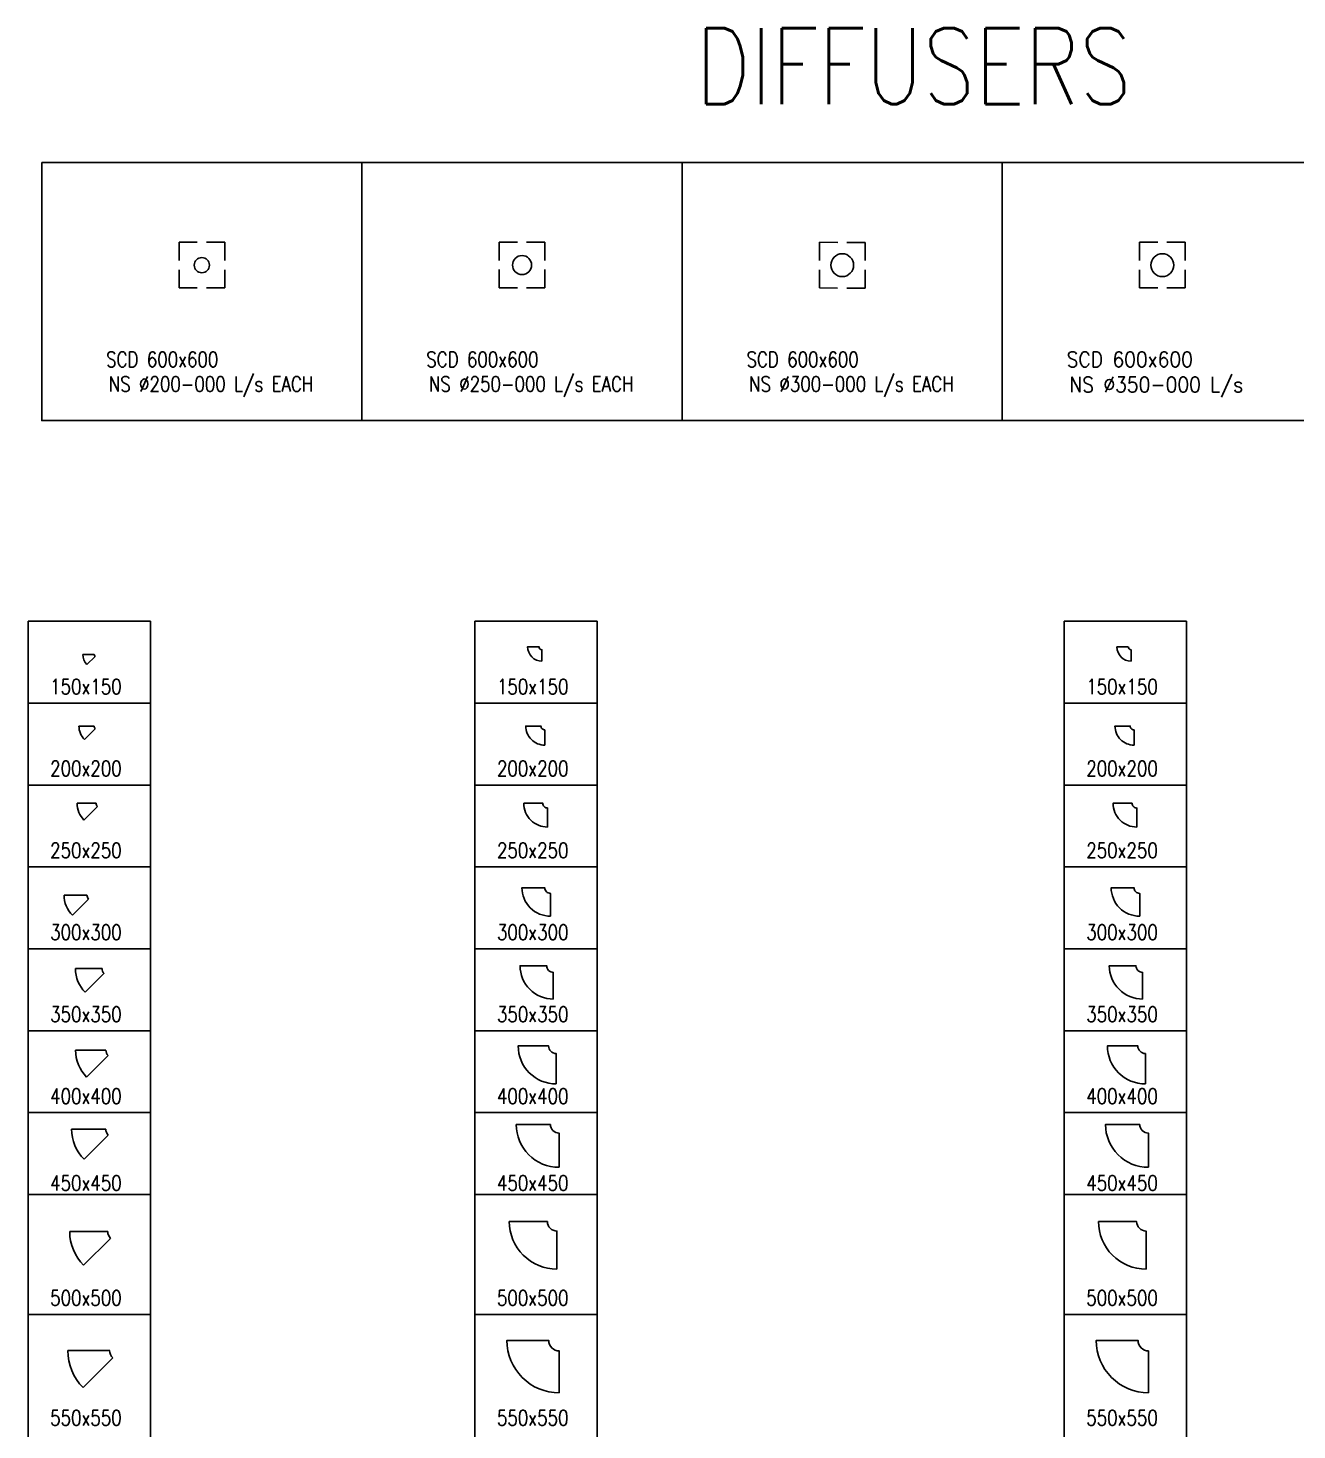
# Model space of a CAD drawing. Header units: inches. Extents: x 2774 to 36891, y -31918 to 3667.
# Drawn here: x 3374 to 20044, y -14755 to 3667 of the extents above; entities that cross this region are included whole.
import ezdxf

# ---------------------------------------------------------------- set-up
doc = ezdxf.new("R2010")
doc.units = ezdxf.units.IN
doc.header["$MEASUREMENT"] = 0
doc.linetypes.add('CONTINUA', pattern=[0])
doc.linetypes.add('HIDDEN', pattern=[9.525, 6.35, -3.175])
for name, color, linetype in [('F-TEXT', 2, 'Continuous'), ('M-ANNO-TEXS', 2, 'Continuous'), ('M-exh duct', 3, 'Continuous'), ('M-HVAC-SPAR', 2, 'Continuous'), ('M-HVAC-SPCD', 2, 'HIDDEN'), ('M-HVAC-SUPP', 4, 'Continuous'), ('M-SYMB-ARRW', 2, 'Continuous')]:
    doc.layers.add(name, color=color, linetype=linetype)
doc.styles.add('QC-SEC', font='romans.shx')
doc.styles.add('ROMANS', font='ROMANS.shx', dxfattribs={"width": 0.8, "height": 0.15})

# ---------------------------------------------------------------- blocks, each defined once
blk = doc.blocks.new('dif')
for p, q in [((-0.5, 0.5), (-0.1, 0.5)), ((-0.5, 0.1), (-0.5, 0.5)), ((0.1, 0.5), (0.5, 0.5)), ((0.5, 0.5), (0.5, 0.1)), ((-0.5, -0.5), (-0.5, -0.1)), ((0.5, -0.1), (0.5, -0.5)), ((-0.1, -0.5), (-0.5, -0.5)), ((0.5, -0.5), (0.1, -0.5))]:
    blk.add_line(p, q)
blk = doc.blocks.new('s_arw')
at = {"layer": 'M-SYMB-ARRW'}
blk.add_lwpolyline([(0, 3, 0, 0.5, 0), (0, 2, 0, 0, 0), (0, 0, 0, 0, 0)], format="xyseb", dxfattribs=at)
blk = doc.blocks.new('A$C26CA1A77')
at = {"layer": 'M-HVAC-SPCD', "linetype": 'CONTINUA'}
blk.add_circle((824, 824), 125, dxfattribs=at)
at = {"layer": 'M-HVAC-SPAR', "linetype": 'CONTINUA', "extrusion": (0, 0, -1), "xscale": 200.0000000000132, "yscale": 200.0000000000132, "zscale": -200}
for p, rotation in [((-424, 1224), 315), ((-1224, 1224), 45), ((-424, 424), 225), ((-1224, 424), 135)]:
    blk.add_blockref('s_arw', p, dxfattribs=dict(at, rotation=rotation))
at = {"layer": 'M-HVAC-SPCD', "linetype": 'CONTINUA', "extrusion": (0, 0, -1), "xscale": 600, "yscale": 600, "zscale": -600, "rotation": 90}
blk.add_blockref('dif', (-824, 824), dxfattribs=at)
blk = doc.blocks.new('A$C03107D1E')
at = {"layer": 'M-HVAC-SPCD', "linetype": 'CONTINUA'}
blk.add_circle((824, 824), 150, dxfattribs=at)
at = {"layer": 'M-HVAC-SPAR', "linetype": 'CONTINUA', "extrusion": (0, 0, -1), "xscale": 200.0000000000132, "yscale": 200.0000000000132, "zscale": -200}
for p, rotation in [((-424, 1224), 315), ((-1224, 1224), 45), ((-424, 424), 225), ((-1224, 424), 135)]:
    blk.add_blockref('s_arw', p, dxfattribs=dict(at, rotation=rotation))
at = {"layer": 'M-HVAC-SPCD', "linetype": 'CONTINUA', "extrusion": (0, 0, -1), "xscale": 600, "yscale": 600, "zscale": -600, "rotation": 90}
blk.add_blockref('dif', (-824, 824), dxfattribs=at)
blk = doc.blocks.new('A$C3B9C25EA')
at = {"layer": 'M-HVAC-SPCD', "linetype": 'CONTINUA'}
blk.add_circle((824, 824), 100, dxfattribs=at)
at = {"layer": 'M-HVAC-SPAR', "linetype": 'CONTINUA', "extrusion": (0, 0, -1), "xscale": 200.0000000000132, "yscale": 200.0000000000132, "zscale": -200}
for p, rotation in [((-424, 1224), 315), ((-1224, 1224), 45), ((-424, 424), 225), ((-1224, 424), 135)]:
    blk.add_blockref('s_arw', p, dxfattribs=dict(at, rotation=rotation))
at = {"layer": 'M-HVAC-SPCD', "linetype": 'CONTINUA', "extrusion": (0, 0, -1), "xscale": 600, "yscale": 600, "zscale": -600, "rotation": 90}
blk.add_blockref('dif', (-824, 824), dxfattribs=at)
blk = doc.blocks.new('A$C263B7668')
at = {"layer": 'M-HVAC-SPCD', "linetype": 'CONTINUA'}
blk.add_circle((300, 300), 150, dxfattribs=at)
at = {"layer": 'M-HVAC-SPAR', "linetype": 'CONTINUA', "xscale": 200.0000000000132, "yscale": 200.0000000000132, "zscale": 200.0000000000132}
for p, rotation in [((-100, 700), 45), ((700, 700), 315), ((-100, -100), 135), ((700, -100), 225)]:
    blk.add_blockref('s_arw', p, dxfattribs=dict(at, rotation=rotation))
at = {"layer": 'M-HVAC-SPCD', "linetype": 'CONTINUA', "xscale": 600, "yscale": 600, "zscale": 600, "rotation": 270}
blk.add_blockref('dif', (300, 300), dxfattribs=at)
blk = doc.blocks.new('A$C4AE13D6C')
at = {"layer": 'M-exh duct', "color": 4}
for p, q in [((843, -337), (693, -337)), ((881, -524), (881, -374)), ((881, -524), (881, -524))]:
    blk.add_line(p, q, dxfattribs=at)
for radius in [188, 37.5]:
    blk.add_arc((881, -337), radius, 180, 270, dxfattribs=at)
blk = doc.blocks.new('A$C00990124')
at = {"layer": 'M-exh duct'}
for p, q in [((42, 80), (-108, 80)), ((53, 53), (-53, -53))]:
    blk.add_line(p, q, dxfattribs=at)
for radius in [188, 37.5]:
    blk.add_arc((80, 80), radius, 180, 225, dxfattribs=at)
blk = doc.blocks.new('A$C4DB71547')
at = {"layer": 'M-exh duct'}
for p, q in [((181, 96), (-19, 96)), ((196, 60), (54, -81))]:
    blk.add_line(p, q, dxfattribs=at)
for radius in [250, 50]:
    blk.add_arc((231, 96), radius, 180, 225, dxfattribs=at)
blk = doc.blocks.new('A$C428B26A6')
at = {"layer": 'M-exh duct'}
for p, q in [((271, 144), (-29, 144)), ((293, 90), (81, -122))]:
    blk.add_line(p, q, dxfattribs=at)
for radius in [375, 75]:
    blk.add_arc((346, 144), radius, 180, 225, dxfattribs=at)
blk = doc.blocks.new('A$C7A5A767D')
at = {"layer": 'M-exh duct'}
for p, q in [((317, 167), (-33, 167)), ((342, 106), (95, -142))]:
    blk.add_line(p, q, dxfattribs=at)
for radius in [438, 87.5]:
    blk.add_arc((404, 167), radius, 180, 225, dxfattribs=at)
blk = doc.blocks.new('A$C3B251E1F')
at = {"layer": 'M-exh duct'}
for p, q in [((362, 191), (-38, 191)), ((391, 121), (108, -162))]:
    blk.add_line(p, q, dxfattribs=at)
for radius in [500, 100]:
    blk.add_arc((462, 191), radius, 180, 225, dxfattribs=at)
blk = doc.blocks.new('A$C63CB6BFC')
at = {"layer": 'M-exh duct'}
for p, q in [((407, 215), (-43, 215)), ((440, 136), (122, -182))]:
    blk.add_line(p, q, dxfattribs=at)
for radius in [562, 112]:
    blk.add_arc((520, 215), radius, 180, 225, dxfattribs=at)
blk = doc.blocks.new('A$C4E45323B')
at = {"layer": 'M-exh duct'}
for p, q in [((452, 239), (-48, 239)), ((489, 151), (135, -203))]:
    blk.add_line(p, q, dxfattribs=at)
for radius in [625, 125]:
    blk.add_arc((577, 239), radius, 180, 225, dxfattribs=at)
blk = doc.blocks.new('A$C6B89030A')
at = {"layer": 'M-exh duct'}
for p, q in [((498, 263), (-52, 263)), ((538, 166), (149, -223))]:
    blk.add_line(p, q, dxfattribs=at)
for radius in [688, 138]:
    blk.add_arc((635, 263), radius, 180, 225, dxfattribs=at)

msp = doc.modelspace()

# ---------------------------------------------------------------- linework, layer by layer
for p, q in [((7761, -1491), (7761, 1902)), ((11967, -1491), (11967, 1902)), ((16173, -1491), (16173, 1902))]:
    msp.add_line(p, q)
at = {"color": 1}
for p, q in [((4982, -4128), (3374, -4128)), ((3374, -4128), (3374, -29625)), ((4982, -29625), (4982, -4128)), ((10852, -4128), (9245, -4128)), ((9245, -4128), (9245, -29625)), ((10852, -29625), (10852, -4128)), ((18594, -4128), (16986, -4128)), ((16986, -4128), (16986, -29625)), ((18594, -29625), (18594, -4128)), ((3374, -5204), (4982, -5204)), ((9245, -5204), (10852, -5204)), ((16986, -5204), (18594, -5204)), ((3374, -6280), (4982, -6280)), ((9245, -6280), (10852, -6280)), ((16986, -6280), (18594, -6280)), ((3374, -7356), (4982, -7356)), ((9245, -7356), (10852, -7356)), ((16986, -7356), (18594, -7356)), ((3374, -8432), (4982, -8432)), ((9245, -8432), (10852, -8432)), ((16986, -8432), (18594, -8432)), ((3374, -9509), (4982, -9509)), ((9245, -9509), (10852, -9509)), ((16986, -9509), (18594, -9509)), ((3374, -10585), (4982, -10585)), ((9245, -10585), (10852, -10585)), ((16986, -10585), (18594, -10585)), ((3374, -11661), (4982, -11661)), ((9245, -11661), (10852, -11661)), ((16986, -11661), (18594, -11661)), ((3374, -13237), (4982, -13237)), ((9245, -13237), (10852, -13237)), ((16986, -13237), (18594, -13237))]:
    msp.add_line(p, q, dxfattribs=at)
msp.add_lwpolyline([(3555, 1902), (28792, 1902), (28792, -1491), (3555, -1491)], close=True)
at = {"layer": 'M-exh duct'}
for p, q in [((10125, -4652), (10125, -4652)), ((10163, -5756), (10163, -5756)), ((4268, -6520), (4018, -6520)), ((4286, -6564), (4109, -6741)), ((10200, -6833), (10200, -6833)), ((17942, -6833), (17942, -6833)), ((10238, -8004), (10238, -8004)), ((17979, -8004), (17979, -8004)), ((10275, -9093), (10275, -9093)), ((18017, -9093), (18017, -9093)), ((10313, -10208), (10313, -10208)), ((18054, -10208), (18054, -10208)), ((10350, -11303), (10350, -11303)), ((18092, -11303), (18092, -11303)), ((10322, -12641), (10322, -12641)), ((18063, -12641), (18063, -12641)), ((10353, -14267), (10353, -14267)), ((18094, -14267), (18094, -14267))]:
    msp.add_line(p, q, dxfattribs=at)
at = {"layer": 'M-exh duct', "color": 4}
msp.add_line((17904, -5756), (17904, -5756), dxfattribs=at)
at = {"layer": 'M-exh duct'}
for points in [[(10125, -4652), (10125, -4502, -0.414214), (10088, -4464), (9938, -4464, 0.414214)], [(10163, -5756), (10163, -5556, -0.414214), (10113, -5506), (9913, -5506, 0.414214)], [(10200, -6833), (10200, -6583, -0.414214), (10138, -6520), (9888, -6520, 0.414214)], [(10238, -8004), (10238, -7704, -0.414214), (10163, -7629), (9863, -7629, 0.414214)], [(10275, -9093), (10275, -8743, -0.414214), (10188, -8655), (9838, -8655, 0.414214)], [(10313, -10208), (10313, -9808, -0.414214), (10213, -9708), (9813, -9708, 0.414214)], [(10350, -11303), (10350, -10853, -0.414214), (10238, -10741), (9788, -10741, 0.414214)], [(10322, -12641), (10322, -12141, -0.414214), (10197, -12016), (9697, -12016, 0.414214)], [(10353, -14267), (10353, -13717, -0.414214), (10215, -13579), (9665, -13579, 0.414214)]]:
    msp.add_lwpolyline(points, format="xyb", close=True, dxfattribs=at)
at = {"layer": 'M-exh duct', "color": 4}
for points in [[(17904, -5756), (17904, -5556, -0.414214), (17854, -5506), (17654, -5506, 0.414214)], [(17942, -6833), (17942, -6583, -0.414214), (17879, -6520), (17629, -6520, 0.414214)], [(17979, -8004), (17979, -7704, -0.414214), (17904, -7629), (17604, -7629, 0.414214)], [(18017, -9093), (18017, -8743, -0.414214), (17929, -8655), (17579, -8655, 0.414214)], [(18054, -10208), (18054, -9808, -0.414214), (17954, -9708), (17554, -9708, 0.414214)], [(18092, -11303), (18092, -10853, -0.414214), (17979, -10741), (17529, -10741, 0.414214)], [(18063, -12641), (18063, -12141, -0.414214), (17938, -12016), (17438, -12016, 0.414214)], [(18094, -14267), (18094, -13717, -0.414214), (17957, -13579), (17407, -13579, 0.414214)]]:
    msp.add_lwpolyline(points, format="xyb", close=True, dxfattribs=at)
at = {"layer": 'M-exh duct'}
for radius in [312, 62.5]:
    msp.add_arc((4330, -6520), radius, 180, 225, dxfattribs=at)

# ---------------------------------------------------------------- block references
at = {"rotation": 89.88612423449342}
msp.add_blockref('A$C03107D1E', (14893, -275), dxfattribs=at)
at = {"ltscale": 0.5, "rotation": 270}
msp.add_blockref('A$C263B7668', (17976, 851), dxfattribs=at)
at = {"color": 4}
for name, p in [('A$C00990124', (4201, -4644)), ('A$C4DB71547', (4062, -5602)), ('A$C428B26A6', (3877, -7870)), ('A$C7A5A767D', (4031, -8860)), ('A$C3B251E1F', (4036, -9955)), ('A$C63CB6BFC', (3988, -11016)), ('A$C4E45323B', (3970, -12388)), ('A$C6B89030A', (3949, -13974))]:
    msp.add_blockref(name, p, dxfattribs=at)
msp.add_blockref('A$C4AE13D6C', (16986, -4128))
at = {"layer": 'M-HVAC-SUPP'}
msp.add_blockref('A$C3B9C25EA', (4834, -273), dxfattribs=at)
at = {"layer": 'M-HVAC-SUPP', "xscale": -1, "rotation": 180}
msp.add_blockref('A$C26CA1A77', (9040, 1376), dxfattribs=at)

# ---------------------------------------------------------------- texts
at = {"layer": 'F-TEXT', "style": 'QC-SEC', "width": 0.9}
for s, p in [('SCD 600x600', (17019, -788)), ('NS %%C350-000 L/s', (17054, -1118))]:
    msp.add_text(s, height=200, dxfattribs=at).set_placement(p)
at = {"layer": 'M-ANNO-TEXS', "style": 'ROMANS', "width": 0.8}
for s, height, p in [('DIFFUSERS', 1000, (12147, 2667)), ('SCD 600x600', 200, (4400, -788)), ('SCD 600x600', 200, (8606, -788)), ('SCD 600x600', 200, (12813, -788)), ('NS %%C200-000 L/s EACH', 200, (4435, -1111)), ('NS %%C250-000 L/s EACH', 200, (8641, -1111)), ('NS %%C300-000 L/s EACH', 200, (12848, -1111)), ('150x150', 200, (3665, -5087)), ('150x150', 200, (9535, -5087)), ('150x150', 200, (17277, -5087)), ('200x200', 200, (3665, -6163)), ('200x200', 200, (9535, -6163)), ('200x200', 200, (17277, -6163)), ('250x250', 200, (3665, -7239)), ('250x250', 200, (9535, -7239)), ('250x250', 200, (17277, -7239)), ('300x300', 200, (3665, -8315)), ('300x300', 200, (9535, -8315)), ('300x300', 200, (17277, -8315)), ('350x350', 200, (3665, -9392)), ('350x350', 200, (9535, -9392)), ('350x350', 200, (17277, -9392)), ('400x400', 200, (3665, -10468)), ('400x400', 200, (9535, -10468)), ('400x400', 200, (17277, -10468)), ('450x450', 200, (3665, -11610)), ('450x450', 200, (9535, -11610)), ('450x450', 200, (17277, -11610)), ('500x500', 200, (3665, -13120)), ('500x500', 200, (9535, -13120)), ('500x500', 200, (17277, -13120)), ('550x550', 200, (3665, -14696)), ('550x550', 200, (9535, -14696)), ('550x550', 200, (17277, -14696))]:
    msp.add_text(s, height=height, dxfattribs=at).set_placement(p)

doc.saveas('drawing.dxf')
